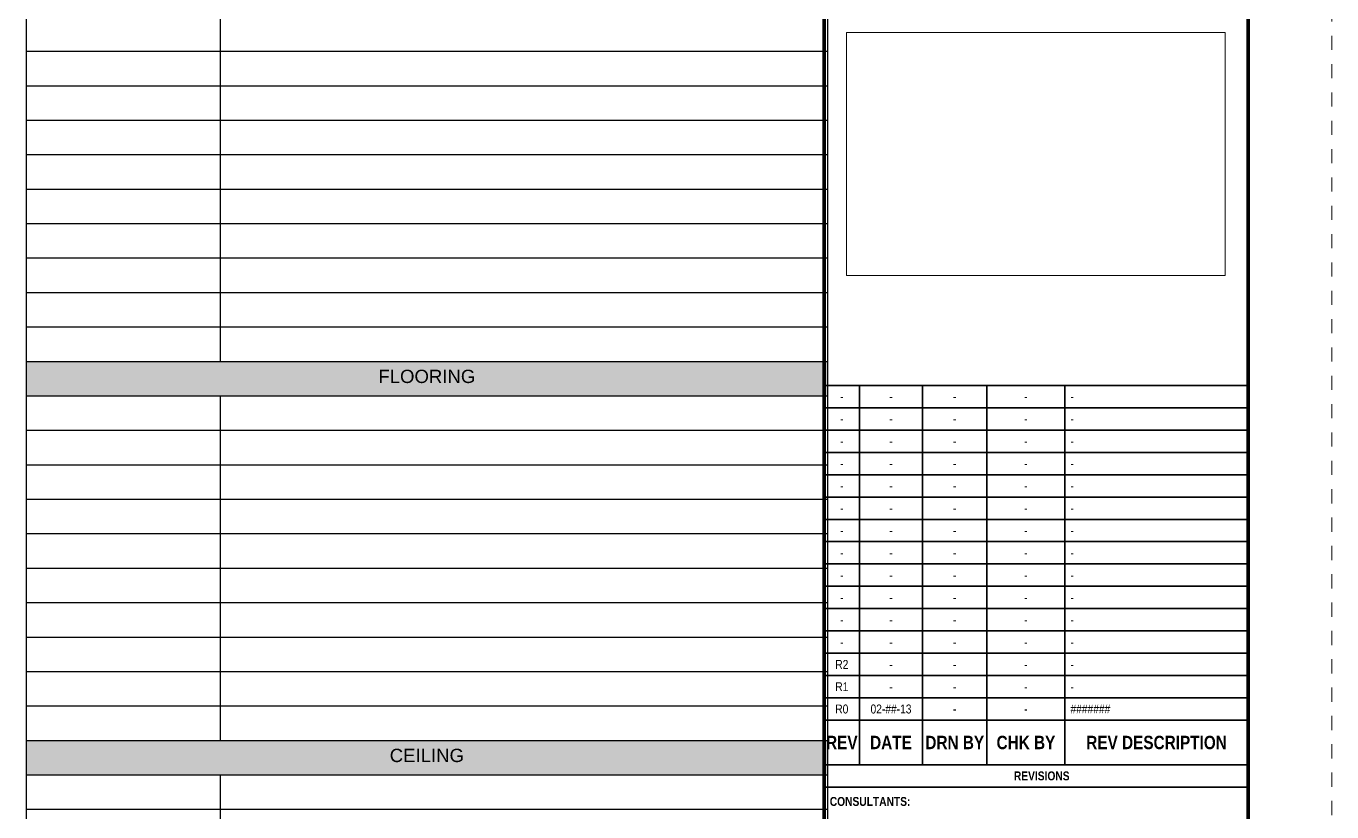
# Paper-space layout 'Symbols A1' of a CAD drawing. Header units: inches. Extents: x 0 to 35.1, y 0 to 23.5.
# Drawn here: x 25.9 to 35.12, y 7.02 to 12.57 of the extents above; entities that cross this region are included whole.
import ezdxf
from ezdxf.enums import TextEntityAlignment as Align

# ---------------------------------------------------------------- set-up
doc = ezdxf.new("R2010")
doc.units = ezdxf.units.IN
doc.linetypes.add('DASHDOT', pattern=[1, 0.5, -0.25, 0, -0.25])
doc.layers.add('G-ANNO-REFR', color=253, linetype='DASHDOT', lineweight=5, plot=False)
for name, color, linetype, lineweight in [('G-ANNO-TEXT', 3, 'Continuous', 15), ('G-ANNO-TTLB', 7, 'Continuous', 50), ('G-PAPR-MEDM', 6, 'Continuous', 30), ('G-PAPR-THCK', 4, 'Continuous', 100), ('G-PAPR-THIN', 20, 'Continuous', 5)]:
    doc.layers.add(name, color=color, linetype=linetype, lineweight=lineweight)
doc.styles.add('NOTES', font='arial.ttf', dxfattribs={"height": 2})
doc.styles.add('SMALL', font='arial.ttf', dxfattribs={"height": 0.09375})
doc.styles.get("Standard").update_dxf_attribs({"font": 'swissc.ttf'})
doc.styles.add('SUB-TITLE', font='swisscb.ttf')
doc.styles.add('SUB-TITLE-2', font='swissc.ttf')
doc.styles.add('TITLE', font='swisscb.ttf')

# ---------------------------------------------------------------- blocks, each defined once
blk = doc.blocks.new('KEY CONTAINER')
blk.add_lwpolyline([(0, 0), (67.86, 0), (67.86, 43.58), (0, 43.58)], close=True)
blk = doc.blocks.new('*U173')
at = {"layer": 'G-ANNO-REFR'}
blk.add_lwpolyline([(0, 0), (892, 0), (892, 597), (0, 597)], close=True, dxfattribs=at)
at = {"layer": 'G-PAPR-MEDM'}
blk.add_line((801, 182.81), (877, 182.81), dxfattribs=at)
for points in [[(807.32, 254.81), (801, 254.81), (801, 250.81), (807.32, 250.81)], [(818.63, 254.81), (807.32, 254.81), (807.32, 250.81), (818.63, 250.81)], [(830.17, 254.81), (818.63, 254.81), (818.63, 250.81), (830.17, 250.81)], [(844.14, 254.81), (830.17, 254.81), (830.17, 250.81), (844.14, 250.81)], [(877, 254.81), (844.14, 254.81), (844.14, 250.81), (877, 250.81)], [(807.32, 250.81), (801, 250.81), (801, 246.81), (807.32, 246.81)], [(818.63, 250.81), (807.32, 250.81), (807.32, 246.81), (818.63, 246.81)], [(830.17, 250.81), (818.63, 250.81), (818.63, 246.81), (830.17, 246.81)], [(844.14, 250.81), (830.17, 250.81), (830.17, 246.81), (844.14, 246.81)], [(877, 250.81), (844.14, 250.81), (844.14, 246.81), (877, 246.81)], [(807.32, 246.81), (801, 246.81), (801, 242.81), (807.32, 242.81)], [(818.63, 246.81), (807.32, 246.81), (807.32, 242.81), (818.63, 242.81)], [(830.17, 246.81), (818.63, 246.81), (818.63, 242.81), (830.17, 242.81)], [(844.14, 246.81), (830.17, 246.81), (830.17, 242.81), (844.14, 242.81)], [(877, 246.81), (844.14, 246.81), (844.14, 242.81), (877, 242.81)], [(807.32, 242.81), (801, 242.81), (801, 238.81), (807.32, 238.81)], [(818.63, 242.81), (807.32, 242.81), (807.32, 238.81), (818.63, 238.81)], [(830.17, 242.81), (818.63, 242.81), (818.63, 238.81), (830.17, 238.81)], [(844.14, 242.81), (830.17, 242.81), (830.17, 238.81), (844.14, 238.81)], [(877, 242.81), (844.14, 242.81), (844.14, 238.81), (877, 238.81)], [(807.32, 238.81), (801, 238.81), (801, 234.81), (807.32, 234.81)], [(818.63, 238.81), (807.32, 238.81), (807.32, 234.81), (818.63, 234.81)], [(830.17, 238.81), (818.63, 238.81), (818.63, 234.81), (830.17, 234.81)], [(844.14, 238.81), (830.17, 238.81), (830.17, 234.81), (844.14, 234.81)], [(877, 238.81), (844.14, 238.81), (844.14, 234.81), (877, 234.81)], [(807.32, 234.81), (801, 234.81), (801, 230.81), (807.32, 230.81)], [(818.63, 234.81), (807.32, 234.81), (807.32, 230.81), (818.63, 230.81)], [(830.17, 234.81), (818.63, 234.81), (818.63, 230.81), (830.17, 230.81)], [(844.14, 234.81), (830.17, 234.81), (830.17, 230.81), (844.14, 230.81)], [(877, 234.81), (844.14, 234.81), (844.14, 230.81), (877, 230.81)], [(807.32, 230.81), (801, 230.81), (801, 226.81), (807.32, 226.81)], [(818.63, 230.81), (807.32, 230.81), (807.32, 226.81), (818.63, 226.81)], [(830.17, 230.81), (818.63, 230.81), (818.63, 226.81), (830.17, 226.81)], [(844.14, 230.81), (830.17, 230.81), (830.17, 226.81), (844.14, 226.81)], [(877, 230.81), (844.14, 230.81), (844.14, 226.81), (877, 226.81)], [(807.32, 226.81), (801, 226.81), (801, 222.81), (807.32, 222.81)], [(818.63, 226.81), (807.32, 226.81), (807.32, 222.81), (818.63, 222.81)], [(830.17, 226.81), (818.63, 226.81), (818.63, 222.81), (830.17, 222.81)], [(844.14, 226.81), (830.17, 226.81), (830.17, 222.81), (844.14, 222.81)], [(877, 226.81), (844.14, 226.81), (844.14, 222.81), (877, 222.81)], [(807.32, 222.81), (801, 222.81), (801, 218.81), (807.32, 218.81)], [(801, 222.81), (877, 222.81), (877, 182.81), (801, 182.81)], [(818.63, 222.81), (807.32, 222.81), (807.32, 218.81), (818.63, 218.81)], [(830.17, 222.81), (818.63, 222.81), (818.63, 218.81), (830.17, 218.81)], [(844.14, 222.81), (830.17, 222.81), (830.17, 218.81), (844.14, 218.81)], [(877, 222.81), (844.14, 222.81), (844.14, 218.81), (877, 218.81)], [(807.32, 218.81), (801, 218.81), (801, 214.81), (807.32, 214.81)], [(818.63, 218.81), (807.32, 218.81), (807.32, 214.81), (818.63, 214.81)], [(830.17, 218.81), (818.63, 218.81), (818.63, 214.81), (830.17, 214.81)], [(844.14, 218.81), (830.17, 218.81), (830.17, 214.81), (844.14, 214.81)], [(877, 218.81), (844.14, 218.81), (844.14, 214.81), (877, 214.81)], [(807.32, 214.81), (801, 214.81), (801, 210.81), (807.32, 210.81)], [(818.63, 214.81), (807.32, 214.81), (807.32, 210.81), (818.63, 210.81)], [(830.17, 214.81), (818.63, 214.81), (818.63, 210.81), (830.17, 210.81)], [(844.14, 214.81), (830.17, 214.81), (830.17, 210.81), (844.14, 210.81)], [(877, 214.81), (844.14, 214.81), (844.14, 210.81), (877, 210.81)], [(807.32, 210.81), (801, 210.81), (801, 206.81), (807.32, 206.81)], [(818.63, 210.81), (807.32, 210.81), (807.32, 206.81), (818.63, 206.81)], [(830.17, 210.81), (818.63, 210.81), (818.63, 206.81), (830.17, 206.81)], [(844.14, 210.81), (830.17, 210.81), (830.17, 206.81), (844.14, 206.81)], [(877, 210.81), (844.14, 210.81), (844.14, 206.81), (877, 206.81)], [(807.32, 206.81), (801, 206.81), (801, 202.81), (807.32, 202.81)], [(818.63, 206.81), (807.32, 206.81), (807.32, 202.81), (818.63, 202.81)], [(830.17, 206.81), (818.63, 206.81), (818.63, 202.81), (830.17, 202.81)], [(844.14, 206.81), (830.17, 206.81), (830.17, 202.81), (844.14, 202.81)], [(877, 206.81), (844.14, 206.81), (844.14, 202.81), (877, 202.81)], [(807.32, 202.81), (801, 202.81), (801, 198.81), (807.32, 198.81)], [(818.63, 202.81), (807.32, 202.81), (807.32, 198.81), (818.63, 198.81)], [(830.17, 202.81), (818.63, 202.81), (818.63, 198.81), (830.17, 198.81)], [(844.14, 202.81), (830.17, 202.81), (830.17, 198.81), (844.14, 198.81)], [(877, 202.81), (844.14, 202.81), (844.14, 198.81), (877, 198.81)], [(807.32, 198.81), (801, 198.81), (801, 194.81), (807.32, 194.81)], [(818.63, 198.81), (807.32, 198.81), (807.32, 194.81), (818.63, 194.81)], [(830.17, 198.81), (818.63, 198.81), (818.63, 194.81), (830.17, 194.81)], [(844.14, 198.81), (830.17, 198.81), (830.17, 194.81), (844.14, 194.81)], [(877, 198.81), (844.14, 198.81), (844.14, 194.81), (877, 194.81)], [(807.32, 194.81), (801, 194.81), (801, 186.81), (807.32, 186.81)], [(818.63, 194.81), (807.32, 194.81), (807.32, 186.81), (818.63, 186.81)], [(830.17, 194.81), (818.63, 194.81), (818.63, 186.81), (830.17, 186.81)], [(844.14, 194.81), (830.17, 194.81), (830.17, 186.81), (844.14, 186.81)], [(877, 194.81), (844.14, 194.81), (844.14, 186.81), (877, 186.81)], [(801, 186.81), (877, 186.81), (877, 182.81), (801, 182.81)]]:
    blk.add_lwpolyline(points, close=True, dxfattribs=at)
for points in [[(801, 246.81), (877, 246.81)], [(801, 222.81), (877, 222.81)], [(801, 182.81), (877, 182.81)]]:
    blk.add_lwpolyline(points, dxfattribs=at)
at = {"layer": 'G-PAPR-THCK'}
blk.add_lwpolyline([(30, 582), (877, 582), (877, 15), (30, 15)], close=True, dxfattribs=at)
blk.add_lwpolyline([(801, 15), (801, 582)], dxfattribs=at)
at = {"layer": 'G-PAPR-THIN'}
blk.add_lwpolyline([(801, 582), (877, 582), (877, 15), (801, 15)], close=True, dxfattribs=at)
blk.add_blockref('KEY CONTAINER', (805, 274.51), dxfattribs=at)
at = {"layer": 'G-ANNO-TEXT'}
for tag, p, height, style in [('GENERAL_NOTES_001', (801.7, 574.93), 2, 'NOTES'), ('GENERAL_NOTES_002', (802, 571.56), 2, 'NOTES'), ('GENERAL_NOTES_003', (802, 568.19), 2, 'NOTES'), ('GENERAL_NOTES_004', (802, 564.82), 2, 'NOTES'), ('GENERAL_NOTES_005', (802, 561.46), 2, 'NOTES'), ('GENERAL_NOTES_006', (802, 558.09), 2, 'NOTES'), ('GENERAL_NOTES_007', (802, 554.75), 2, 'NOTES'), ('GENERAL_NOTES_008', (801.92, 551.38), 2, 'NOTES'), ('GENERAL_NOTES_009', (802, 548.02), 2, 'NOTES'), ('GENERAL_NOTES_010', (802, 544.65), 2, 'NOTES'), ('GENERAL_NOTES_011', (802, 541.28), 2, 'NOTES'), ('GENERAL_NOTES_012', (802, 537.91), 2, 'NOTES'), ('GENERAL_NOTES_013', (802, 534.54), 2, 'NOTES'), ('GENERAL_NOTES_014', (802, 531.17), 2, 'NOTES'), ('GENERAL_NOTES_015', (802, 527.8), 2, 'NOTES'), ('GENERAL_NOTES_016', (802, 524.43), 2, 'NOTES'), ('GENERAL_NOTES_017', (801.88, 521.07), 2, 'NOTES'), ('GENERAL_NOTES_018', (802, 517.7), 2, 'NOTES'), ('GENERAL_NOTES_019', (801.96, 514.33), 2, 'NOTES'), ('GENERAL_NOTES_020', (802, 510.96), 2, 'NOTES'), ('GENERAL_NOTES_021', (801.88, 507.59), 2, 'NOTES'), ('GENERAL_NOTES_022', (802, 504.22), 2, 'NOTES'), ('GENERAL_NOTES_023', (801.89, 500.85), 2, 'NOTES'), ('GENERAL_NOTES_024', (802, 497.49), 2, 'NOTES'), ('GENERAL_NOTES_025', (801.87, 494.12), 2, 'NOTES'), ('GENERAL_NOTES_026', (802, 490.75), 2, 'NOTES'), ('GENERAL_NOTES_027', (802, 487.38), 2, 'NOTES'), ('GENERAL_NOTES_028', (802, 484.01), 2, 'NOTES'), ('GENERAL_NOTES_029', (802, 480.64), 2, 'NOTES'), ('GENERAL_NOTES_030', (801.89, 477.27), 2, 'NOTES'), ('GENERAL_NOTES_031', (802, 473.9), 2, 'NOTES'), ('GENERAL_NOTES_032', (802, 470.53), 2, 'NOTES'), ('GENERAL_NOTES_033', (802, 467.17), 2, 'NOTES'), ('GENERAL_NOTES_034', (801.88, 463.8), 2, 'NOTES'), ('GENERAL_NOTES_035', (802, 460.43), 2, 'NOTES'), ('SHEET_NOTES_001', (801.7, 440.81), 2, 'NOTES'), ('SHEET_NOTES_002', (801.92, 437.44), 2, 'NOTES'), ('SHEET_NOTES_003', (801.88, 434.07), 2, 'NOTES'), ('SHEET_NOTES_004', (801.96, 430.71), 2, 'NOTES'), ('SHEET_NOTES_005', (801.88, 427.34), 2, 'NOTES'), ('SHEET_NOTES_006', (801.89, 423.97), 2, 'NOTES'), ('SHEET_NOTES_007', (801.87, 420.6), 2, 'NOTES'), ('KEY_NOTES_001', (801.7, 324.29), 2, 'NOTES'), ('KEY_NOTES_002', (801.92, 320.92), 2, 'NOTES'), ('STRUCTURAL_CONSULTANT_NAME', (801.89, 168.81), 3, 'SUB-TITLE-2'), ('STRUCTURAL_CONSULTANT_ADDRESS1', (801.89, 164.81), 2, 'SUB-TITLE-2'), ('STRUCTURAL_CONSULTANT_ADDRESS2', (801.89, 161.43), 2, 'SUB-TITLE-2'), ('STRUCTURAL_CONSULTANT_PHONE', (801.89, 158.09), 2, 'SUB-TITLE-2'), ('MEP_CONSULTANT_NAME', (801.89, 147.61), 3, 'SUB-TITLE-2'), ('MEP_CONSULTANT_ADDRESS1', (801.89, 143.59), 2, 'SUB-TITLE-2'), ('MEP_CONSULTANT_ADDRESS2', (801.89, 140.21), 2, 'SUB-TITLE-2'), ('MEP_CONSULTANT_PHONE', (801.89, 136.88), 2, 'SUB-TITLE-2'), ('CLIENTNAME', (801.89, 124.46), 3, 'SUB-TITLE-2'), ('CLIENTADDRESS1', (801.89, 120.39), 2, 'SUB-TITLE-2'), ('CLIENTADDRESS2', (801.89, 117.01), 2, 'SUB-TITLE-2'), ('CLIENTPHONE', (801.89, 113.68), 2, 'SUB-TITLE-2'), ('DRAWING_NO', (820, 71.42), 4, 'SUB-TITLE-2')]:
    blk.add_attdef(tag, p, '', height=height, dxfattribs=dict(at, style=style))
at = {"layer": 'G-ANNO-TEXT', "style": 'SUB-TITLE-2'}
for tag, p in [('REV_NO14', (804.16, 252.81)), ('REV_DATE14', (812.97, 252.81)), ('DRAWN_BY14', (824.4, 252.81)), ('CHECKED_BY14', (837.16, 252.81)), ('REV_NO13', (804.16, 248.81)), ('REV_DATE13', (812.97, 248.81)), ('DRAWN_BY13', (824.4, 248.81)), ('CHECKED_BY13', (837.16, 248.81)), ('REV_NO12', (804.16, 244.81)), ('REV_DATE12', (812.97, 244.81)), ('DRAWN_BY12', (824.4, 244.81)), ('CHECKED_BY12', (837.16, 244.81)), ('REV_NO11', (804.16, 240.81)), ('REV_DATE11', (812.97, 240.81)), ('DRAWN_BY11', (824.4, 240.81)), ('CHECKED_BY11', (837.16, 240.81)), ('REV_NO10', (804.16, 236.81)), ('REV_DATE10', (812.97, 236.81)), ('DRAWN_BY10', (824.4, 236.81)), ('CHECKED_BY10', (837.16, 236.81)), ('REV_NO9', (804.16, 232.81)), ('REV_DATE9', (812.97, 232.81)), ('DRAWN_BY9', (824.4, 232.81)), ('CHECKED_BY9', (837.16, 232.81)), ('REV_NO8', (804.16, 228.81)), ('REV_DATE8', (812.97, 228.81)), ('DRAWN_BY8', (824.4, 228.81)), ('CHECKED_BY8', (837.16, 228.81)), ('REV_NO7', (804.16, 224.81)), ('REV_DATE7', (812.97, 224.81)), ('DRAWN_BY7', (824.4, 224.81)), ('CHECKED_BY7', (837.16, 224.81)), ('REV_NO6', (804.16, 220.81)), ('REV_DATE6', (812.97, 220.81)), ('DRAWN_BY6', (824.4, 220.81)), ('CHECKED_BY6', (837.16, 220.81)), ('REV_NO5', (804.16, 216.81)), ('REV_DATE5', (812.97, 216.81)), ('DRAWN_BY5', (824.4, 216.81)), ('CHECKED_BY5', (837.16, 216.81)), ('REV_NO4', (804.16, 212.81)), ('REV_DATE4', (812.97, 212.81)), ('DRAWN_BY4', (824.4, 212.81)), ('CHECKED_BY4', (837.16, 212.81)), ('REV_NO3', (804.16, 208.81)), ('REV_DATE3', (812.97, 208.81)), ('DRAWN_BY3', (824.4, 208.81)), ('CHECKED_BY3', (837.16, 208.81)), ('REV_NO2', (804.16, 204.81)), ('REV_DATE2', (812.97, 204.81)), ('DRAWN_BY2', (824.4, 204.81)), ('CHECKED_BY2', (837.16, 204.81)), ('REV_NO1', (804.16, 200.81)), ('REV_DATE1', (812.97, 200.81)), ('DRAWN_BY1', (824.4, 200.81)), ('CHECKED_BY1', (837.16, 200.81)), ('REV_NO0', (804.16, 196.81)), ('REV_DATE0', (812.97, 196.81)), ('DRAWN_BY0', (824.4, 196.81)), ('CHECKED_BY0', (837.16, 196.81))]:
    blk.add_attdef(tag, text='', height=1.6, dxfattribs=at).set_placement(p, align=Align.MIDDLE)
for tag, p in [('REV_DESCRIPTION14', (845.14, 252.81)), ('REV_DESCRIPTION13', (845.14, 248.81)), ('REV_DESCRIPTION12', (845.14, 244.81)), ('REV_DESCRIPTION11', (845.14, 240.81)), ('REV_DESCRIPTION10', (845.14, 236.81)), ('REV_DESCRIPTION9', (845.14, 232.81)), ('REV_DESCRIPTION8', (845.14, 228.81)), ('REV_DESCRIPTION7', (845.14, 224.81)), ('REV_DESCRIPTION6', (845.14, 220.81)), ('REV_DESCRIPTION5', (845.14, 216.81)), ('REV_DESCRIPTION4', (845.14, 212.81)), ('REV_DESCRIPTION3', (845.14, 208.81)), ('REV_DESCRIPTION2', (845.14, 204.81)), ('REV_DESCRIPTION1', (845.14, 200.81)), ('REV_DESCRIPTION0', (845.14, 196.81))]:
    blk.add_attdef(tag, text='', height=1.6, dxfattribs=at).set_placement(p, align=Align.MIDDLE_LEFT)
for tag, p in [('PROJECT_NAME1', (820, 110.73)), ('PROJECT_NAME2', (820, 106.73)), ('PROJECT_CODE', (820, 102)), ('RELEASE', (820, 97.57)), ('STAGE', (820, 93.06)), ('DRAWING_TITLE', (820, 88.56))]:
    blk.add_attdef(tag, text='', height=2.4, dxfattribs=at).set_placement(p, align=Align.TOP_LEFT)
at = {"layer": 'G-ANNO-TEXT'}
for tag, height, style, p in [('CURRENT_REV', 4, 'TITLE', (868, 71.42)), ('DRAWN_BY', 2.4, 'SUB-TITLE-2', (810, 62.5)), ('CHECKED_BY', 2.4, 'SUB-TITLE-2', (829, 62.5)), ('SCALE', 2.4, 'SUB-TITLE-2', (849, 62.5)), ('ISSUE_DATE', 2.4, 'SUB-TITLE-2', (868, 62.5))]:
    blk.add_attdef(tag, text='', height=height, dxfattribs=dict(at, style=style)).set_placement(p, align=Align.CENTER)
at = {"layer": 'G-ANNO-TEXT', "style": 'SUB-TITLE'}
blk.add_attdef('FILE_NAME', text='', height=1.6, rotation=90, dxfattribs=at).set_placement((878, 25.93), align=Align.TOP_LEFT)
at = {"layer": 'G-PAPR-MEDM', "lineweight": 50, "style": 'SUB-TITLE'}
for s, p in [('REV', (804.16, 190.81)), ('DATE', (812.97, 190.81)), ('DRN BY', (824.4, 190.81)), ('CHK BY', (837.16, 190.81)), ('REV DESCRIPTION', (860.57, 190.81))]:
    blk.add_text(s, height=2.4, dxfattribs=at).set_placement(p, align=Align.MIDDLE)
at = {"layer": 'G-PAPR-MEDM', "insert": (839.99, 184.81), "char_height": 1.6, "attachment_point": 5, "style": 'TITLE'}
blk.add_mtext_dynamic_manual_height_columns('REVISIONS', width=44.4913, gutter_width=8, heights=[3.04], dxfattribs=at)
at = {"layer": 'G-PAPR-MEDM', "lineweight": 50, "insert": (802, 181.04), "char_height": 1.6, "attachment_point": 1, "style": 'TITLE'}
blk.add_mtext_dynamic_manual_height_columns('CONSULTANTS:', width=14.9534, gutter_width=8, heights=[0], dxfattribs=at)
blk = doc.blocks.new('*T155')
at = {"layer": 'G-PAPR-MEDM', "color": 7, "linetype": 'ByBlock', "lineweight": -2, "transparency": 16777216}
for p, q in [((0, 0), (5.6559, 0)), ((0, 0), (0, -0.2432)), ((0, -2.6752), (5.6559, -2.6752)), ((0, -2.6752), (0, -2.9184)), ((0, -5.3504), (5.6559, -5.3504)), ((0, -5.3504), (0, -5.5936)), ((0, -8.0256), (5.6559, -8.0256)), ((0, -8.0256), (0, -8.2688))]:
    blk.add_line(p, q, dxfattribs=at)
at = {"layer": 'G-PAPR-MEDM', "linetype": 'ByBlock', "lineweight": -2, "transparency": 16777216}
for p, q in [((5.6559, 0), (5.6559, -0.2432)), ((5.6559, -3.1616), (5.6559, -3.4048)), ((5.6559, -6.3232), (5.6559, -6.5664)), ((5.6559, -9.4848), (5.6559, -9.728))]:
    blk.add_line(p, q, dxfattribs=at)
at = {"layer": 'G-PAPR-MEDM', "color": 0, "linetype": 'ByBlock', "lineweight": -2, "transparency": 16777216}
for p, q in [((0, -0.2432), (5.6559, -0.2432)), ((0, -0.2432), (0, -2.6752)), ((1.3685, -0.2432), (1.3685, -2.6752)), ((5.6559, -0.2432), (5.6559, -3.1616)), ((0, -0.4864), (5.6559, -0.4864)), ((0, -0.7296), (5.6559, -0.7296)), ((0, -0.9728), (5.6559, -0.9728)), ((0, -1.216), (5.6559, -1.216)), ((0, -1.4592), (5.6559, -1.4592)), ((0, -1.7024), (5.6559, -1.7024)), ((0, -1.9456), (5.6559, -1.9456)), ((0, -2.1888), (5.6559, -2.1888)), ((0, -2.432), (5.6559, -2.432)), ((0, -2.9184), (5.6559, -2.9184)), ((0, -2.9184), (0, -5.3504)), ((1.3685, -2.9184), (1.3685, -5.3504)), ((0, -3.1616), (5.6559, -3.1616)), ((0, -3.4048), (5.6559, -3.4048)), ((5.6559, -3.4048), (5.6559, -6.3232)), ((0, -3.648), (5.6559, -3.648)), ((0, -3.8912), (5.6559, -3.8912)), ((0, -4.1344), (5.6559, -4.1344)), ((0, -4.3776), (5.6559, -4.3776)), ((0, -4.6208), (5.6559, -4.6208)), ((0, -4.864), (5.6559, -4.864)), ((0, -5.1072), (5.6559, -5.1072)), ((0, -5.5936), (5.6559, -5.5936)), ((0, -5.5936), (0, -8.0256)), ((1.3685, -5.5936), (1.3685, -8.0256)), ((0, -5.8368), (5.6559, -5.8368)), ((0, -6.08), (5.6559, -6.08)), ((0, -6.3232), (5.6559, -6.3232)), ((0, -6.5664), (5.6559, -6.5664)), ((5.6559, -6.5664), (5.6559, -9.4848)), ((0, -6.8096), (5.6559, -6.8096)), ((0, -7.0528), (5.6559, -7.0528)), ((0, -7.296), (5.6559, -7.296)), ((0, -7.5392), (5.6559, -7.5392)), ((0, -7.7824), (5.6559, -7.7824)), ((0, -8.2688), (5.6559, -8.2688)), ((0, -8.2688), (0, -10.7008)), ((1.3685, -8.2688), (1.3685, -10.7008)), ((0, -8.512), (5.6559, -8.512)), ((0, -8.7552), (5.6559, -8.7552)), ((0, -8.9984), (5.6559, -8.9984)), ((0, -9.2416), (5.6559, -9.2416)), ((0, -9.4848), (5.6559, -9.4848)), ((0, -9.728), (5.6559, -9.728)), ((5.6559, -9.728), (5.6559, -10.7008)), ((0, -9.9712), (5.6559, -9.9712)), ((0, -10.2144), (5.6559, -10.2144)), ((0, -10.4576), (5.6559, -10.4576)), ((0, -10.7008), (5.6559, -10.7008))]:
    blk.add_line(p, q, dxfattribs=at)
at = {"layer": 'G-PAPR-MEDM', "color": 9, "transparency": 16777216}
for points in [[(0, 0), (0, -0.2432), (5.6559, 0), (5.6559, -0.2432)], [(0, -2.6752), (0, -2.9184), (5.6559, -2.6752), (5.6559, -2.9184)], [(0, -5.3504), (0, -5.5936), (5.6559, -5.3504), (5.6559, -5.5936)], [(0, -8.0256), (0, -8.2688), (5.6559, -8.0256), (5.6559, -8.2688)]]:
    blk.add_solid(points, dxfattribs=at)
at = {"layer": 'G-PAPR-MEDM', "color": 7, "transparency": 16777216, "attachment_point": 2, "style": 'SMALL'}
for s, insert, char_height, width in [('{\\fArial|b0|i0|c0;WALLS', (2.8279, -0.0591), 0.09375, 5.537674), ('{\\fArial|b0|i0|c0;', (0.6842, -0.3023), 0.09375, 1.250295), ('{\\fArial|b0|i0|c0;', (3.5122, -0.3023), 0.09456, 4.169178), ('{\\fArial|b0|i0|c0;', (0.6842, -0.5455), 0.09375, 1.250295), ('{\\fArial|b0|i0|c0;', (3.5122, -0.5455), 0.09456, 4.169178), ('{\\fArial|b0|i0|c0;', (0.6842, -0.7887), 0.09375, 1.250295), ('{\\fArial|b0|i0|c0;', (3.5122, -0.7887), 0.09456, 4.169178), ('{\\fArial|b0|i0|c0;', (0.6842, -1.0319), 0.09375, 1.250295), ('{\\fArial|b0|i0|c0;', (3.5122, -1.0319), 0.09456, 4.169178), ('{\\fArial|b0|i0|c0;', (0.6842, -1.2751), 0.09375, 1.250295), ('{\\fArial|b0|i0|c0;', (3.5122, -1.2751), 0.09456, 4.169178), ('{\\fArial|b0|i0|c0;', (0.6842, -1.5183), 0.09375, 1.250295), ('{\\fArial|b0|i0|c0;', (3.5122, -1.5183), 0.09456, 4.169178), ('{\\fArial|b0|i0|c0;', (0.6842, -1.7615), 0.09375, 1.250295), ('{\\fArial|b0|i0|c0;', (3.5122, -1.7615), 0.09456, 4.169178), ('{\\fArial|b0|i0|c0;', (0.6842, -2.0047), 0.09375, 1.250295), ('{\\fArial|b0|i0|c0;', (3.5122, -2.0047), 0.09456, 4.169178), ('{\\fArial|b0|i0|c0;', (0.6842, -2.2479), 0.09375, 1.250295), ('{\\fArial|b0|i0|c0;', (3.5122, -2.2479), 0.09456, 4.169178), ('{\\fArial|b0|i0|c0;', (0.6842, -2.4911), 0.09375, 1.250295), ('{\\fArial|b0|i0|c0;', (3.5122, -2.4911), 0.09456, 4.169178), ('{\\fArial|b0|i0|c0;SKIRTING', (2.8279, -2.7343), 0.09375, 5.537674), ('{\\fArial|b0|i0|c0;', (0.6842, -2.9775), 0.09375, 1.250295), ('{\\fArial|b0|i0|c0;', (3.5122, -2.9775), 0.09456, 4.169178), ('{\\fArial|b0|i0|c0;', (0.6842, -3.2207), 0.09375, 1.250295), ('{\\fArial|b0|i0|c0;', (0.6842, -3.4639), 0.09375, 1.250295), ('{\\fArial|b0|i0|c0;', (3.5122, -3.4639), 0.09456, 4.169178), ('{\\fArial|b0|i0|c0;', (0.6842, -3.7071), 0.09375, 1.250295), ('{\\fArial|b0|i0|c0;', (3.5122, -3.7071), 0.09456, 4.169178), ('{\\fArial|b0|i0|c0;', (0.6842, -3.9503), 0.09375, 1.250295), ('{\\fArial|b0|i0|c0;', (3.5122, -3.9503), 0.09456, 4.169178), ('{\\fArial|b0|i0|c0;', (0.6842, -4.1935), 0.09375, 1.250295), ('{\\fArial|b0|i0|c0;', (3.5122, -4.1935), 0.09456, 4.169178), ('{\\fArial|b0|i0|c0;', (0.6842, -4.4367), 0.09375, 1.250295), ('{\\fArial|b0|i0|c0;', (3.5122, -4.4367), 0.09456, 4.169178), ('{\\fArial|b0|i0|c0;', (0.6842, -4.6799), 0.09375, 1.250295), ('{\\fArial|b0|i0|c0;', (3.5122, -4.6799), 0.09456, 4.169178), ('{\\fArial|b0|i0|c0;', (0.6842, -4.9231), 0.09375, 1.250295), ('{\\fArial|b0|i0|c0;', (3.5122, -4.9231), 0.09456, 4.169178), ('{\\fArial|b0|i0|c0;', (0.6842, -5.1663), 0.09375, 1.250295), ('{\\fArial|b0|i0|c0;', (3.5122, -5.1663), 0.09456, 4.169178), ('{\\fArial|b0|i0|c0;FLOORING', (2.8279, -5.4095), 0.09375, 5.537674), ('{\\fArial|b0|i0|c0;', (0.6842, -5.6527), 0.09375, 1.250295), ('{\\fArial|b0|i0|c0;', (3.5122, -5.6527), 0.09456, 4.169178), ('{\\fArial|b0|i0|c0;', (0.6842, -5.8959), 0.09375, 1.250295), ('{\\fArial|b0|i0|c0;', (3.5122, -5.8959), 0.09456, 4.169178), ('{\\fArial|b0|i0|c0;', (0.6842, -6.1391), 0.09375, 1.250295), ('{\\fArial|b0|i0|c0;', (3.5122, -6.1391), 0.09456, 4.169178), ('{\\fArial|b0|i0|c0;', (0.6842, -6.3823), 0.09375, 1.250295), ('{\\fArial|b0|i0|c0;', (0.6842, -6.6255), 0.09375, 1.250295), ('{\\fArial|b0|i0|c0;', (3.5122, -6.6255), 0.09456, 4.169178), ('{\\fArial|b0|i0|c0;', (0.6842, -6.8687), 0.09375, 1.250295), ('{\\fArial|b0|i0|c0;', (3.5122, -6.8687), 0.09456, 4.169178), ('{\\fArial|b0|i0|c0;', (0.6842, -7.1119), 0.09375, 1.250295), ('{\\fArial|b0|i0|c0;', (3.5122, -7.1119), 0.09456, 4.169178), ('{\\fArial|b0|i0|c0;', (0.6842, -7.3551), 0.09375, 1.250295), ('{\\fArial|b0|i0|c0;', (3.5122, -7.3551), 0.09456, 4.169178), ('{\\fArial|b0|i0|c0;', (0.6842, -7.5983), 0.09375, 1.250295), ('{\\fArial|b0|i0|c0;', (3.5122, -7.5983), 0.09456, 4.169178), ('{\\fArial|b0|i0|c0;', (0.6842, -7.8415), 0.09375, 1.250295), ('{\\fArial|b0|i0|c0;', (3.5122, -7.8415), 0.09456, 4.169178), ('{\\fArial|b0|i0|c0;CEILING', (2.8279, -8.0847), 0.09375, 5.537674), ('{\\fArial|b0|i0|c0;', (0.6842, -8.3279), 0.09375, 1.250295), ('{\\fArial|b0|i0|c0;', (3.5122, -8.3279), 0.09456, 4.169178), ('{\\fArial|b0|i0|c0;', (0.6842, -8.5711), 0.09375, 1.250295), ('{\\fArial|b0|i0|c0;', (3.5122, -8.5711), 0.09456, 4.169178), ('{\\fArial|b0|i0|c0;', (0.6842, -8.8143), 0.09375, 1.250295), ('{\\fArial|b0|i0|c0;', (3.5122, -8.8143), 0.09456, 4.169178), ('{\\fArial|b0|i0|c0;', (0.6842, -9.0575), 0.09375, 1.250295), ('{\\fArial|b0|i0|c0;', (3.5122, -9.0575), 0.09456, 4.169178), ('{\\fArial|b0|i0|c0;', (0.6842, -9.3007), 0.09375, 1.250295), ('{\\fArial|b0|i0|c0;', (3.5122, -9.3007), 0.09456, 4.169178), ('{\\fArial|b0|i0|c0;', (0.6842, -9.5439), 0.09375, 1.250295), ('{\\fArial|b0|i0|c0;', (0.6842, -9.7871), 0.09375, 1.250295), ('{\\fArial|b0|i0|c0;', (3.5122, -9.7871), 0.09456, 4.169178), ('{\\fArial|b0|i0|c0;', (0.6842, -10.0303), 0.09375, 1.250295), ('{\\fArial|b0|i0|c0;', (3.5122, -10.0303), 0.09456, 4.169178), ('{\\fArial|b0|i0|c0;', (0.6842, -10.2735), 0.09375, 1.250295), ('{\\fArial|b0|i0|c0;', (3.5122, -10.2735), 0.09456, 4.169178), ('{\\fArial|b0|i0|c0;', (0.6842, -10.5167), 0.09375, 1.250295), ('{\\fArial|b0|i0|c0;', (3.5122, -10.5167), 0.09456, 4.169178)]:
    blk.add_mtext(s, dxfattribs=dict(at, insert=insert, char_height=char_height, width=width))
at = {"layer": 'G-PAPR-MEDM', "color": 0, "transparency": 16777216, "char_height": 0.111196, "width": 4.169178, "attachment_point": 7}
for insert in [(1.4276, -3.3457), (1.4276, -6.5073), (1.4276, -9.6689)]:
    blk.add_mtext('{\\fArial|b0|i0|c0;', dxfattribs=dict(at, insert=insert))

psp = doc.layouts.new('Symbols A1')

# ---------------------------------------------------------------- block references
psp.add_blockref('*T155', (25.9035, 15.5524))
at = {"layer": 'G-ANNO-TTLB'}
ref = psp.add_blockref('*U173', (0, 0), dxfattribs=dict(at, xscale=0.03937007874015748, yscale=0.03937007874015748, zscale=0.03937007874015748))
ref.add_attrib('REV_DESCRIPTION0', '#######', dxfattribs={"layer": 'G-ANNO-TEXT', "height": 0.06299, "style": 'SUB-TITLE-2'}).set_placement((33.2733, 7.7486), align=Align.MIDDLE_LEFT)
ref.add_attrib('CHECKED_BY0', '-', dxfattribs={"layer": 'G-ANNO-TEXT', "height": 0.063, "style": 'SUB-TITLE-2'}).set_placement((32.9589, 7.7486), align=Align.MIDDLE)
ref.add_attrib('DRAWN_BY0', '-', dxfattribs={"layer": 'G-ANNO-TEXT', "height": 0.063, "style": 'SUB-TITLE-2'}).set_placement((32.4566, 7.7486), align=Align.MIDDLE)
ref.add_attrib('REV_DATE0', '02-##-13', dxfattribs={"layer": 'G-ANNO-TEXT', "height": 0.06299, "style": 'SUB-TITLE-2'}).set_placement((32.0068, 7.7486), align=Align.MIDDLE)
ref.add_attrib('REV_NO0', 'R0', dxfattribs={"layer": 'G-ANNO-TEXT', "height": 0.06299, "style": 'SUB-TITLE-2'}).set_placement((31.6598, 7.7486), align=Align.MIDDLE)
ref.add_attrib('REV_DESCRIPTION1', '-', dxfattribs={"layer": 'G-ANNO-TEXT', "height": 0.063, "style": 'SUB-TITLE-2'}).set_placement((33.2733, 7.906), align=Align.MIDDLE_LEFT)
ref.add_attrib('CHECKED_BY1', '-', dxfattribs={"layer": 'G-ANNO-TEXT', "height": 0.063, "style": 'SUB-TITLE-2'}).set_placement((32.9589, 7.906), align=Align.MIDDLE)
ref.add_attrib('DRAWN_BY1', '-', dxfattribs={"layer": 'G-ANNO-TEXT', "height": 0.063, "style": 'SUB-TITLE-2'}).set_placement((32.4566, 7.906), align=Align.MIDDLE)
ref.add_attrib('REV_DATE1', '-', dxfattribs={"layer": 'G-ANNO-TEXT', "height": 0.063, "style": 'SUB-TITLE-2'}).set_placement((32.0068, 7.906), align=Align.MIDDLE)
ref.add_attrib('REV_NO1', 'R1', dxfattribs={"layer": 'G-ANNO-TEXT', "height": 0.06299, "style": 'SUB-TITLE-2'}).set_placement((31.6598, 7.906), align=Align.MIDDLE)
ref.add_attrib('REV_DESCRIPTION2', '-', dxfattribs={"layer": 'G-ANNO-TEXT', "height": 0.063, "style": 'SUB-TITLE-2'}).set_placement((33.2733, 8.0635), align=Align.MIDDLE_LEFT)
ref.add_attrib('CHECKED_BY2', '-', dxfattribs={"layer": 'G-ANNO-TEXT', "height": 0.063, "style": 'SUB-TITLE-2'}).set_placement((32.9589, 8.0635), align=Align.MIDDLE)
ref.add_attrib('DRAWN_BY2', '-', dxfattribs={"layer": 'G-ANNO-TEXT', "height": 0.063, "style": 'SUB-TITLE-2'}).set_placement((32.4566, 8.0635), align=Align.MIDDLE)
ref.add_attrib('REV_DATE2', '-', dxfattribs={"layer": 'G-ANNO-TEXT', "height": 0.063, "style": 'SUB-TITLE-2'}).set_placement((32.0068, 8.0635), align=Align.MIDDLE)
ref.add_attrib('REV_NO2', 'R2', dxfattribs={"layer": 'G-ANNO-TEXT', "height": 0.06299, "style": 'SUB-TITLE-2'}).set_placement((31.6598, 8.0635), align=Align.MIDDLE)
ref.add_attrib('REV_DESCRIPTION3', '-', dxfattribs={"layer": 'G-ANNO-TEXT', "height": 0.063, "style": 'SUB-TITLE-2'}).set_placement((33.2733, 8.221), align=Align.MIDDLE_LEFT)
ref.add_attrib('CHECKED_BY3', '-', dxfattribs={"layer": 'G-ANNO-TEXT', "height": 0.063, "style": 'SUB-TITLE-2'}).set_placement((32.9589, 8.221), align=Align.MIDDLE)
ref.add_attrib('DRAWN_BY3', '-', dxfattribs={"layer": 'G-ANNO-TEXT', "height": 0.063, "style": 'SUB-TITLE-2'}).set_placement((32.4566, 8.221), align=Align.MIDDLE)
ref.add_attrib('REV_DATE3', '-', dxfattribs={"layer": 'G-ANNO-TEXT', "height": 0.063, "style": 'SUB-TITLE-2'}).set_placement((32.0068, 8.221), align=Align.MIDDLE)
ref.add_attrib('REV_NO3', '-', dxfattribs={"layer": 'G-ANNO-TEXT', "height": 0.063, "style": 'SUB-TITLE-2'}).set_placement((31.6598, 8.221), align=Align.MIDDLE)
ref.add_attrib('REV_DESCRIPTION4', '-', dxfattribs={"layer": 'G-ANNO-TEXT', "height": 0.063, "style": 'SUB-TITLE-2'}).set_placement((33.2733, 8.3785), align=Align.MIDDLE_LEFT)
ref.add_attrib('CHECKED_BY4', '-', dxfattribs={"layer": 'G-ANNO-TEXT', "height": 0.063, "style": 'SUB-TITLE-2'}).set_placement((32.9589, 8.3785), align=Align.MIDDLE)
ref.add_attrib('DRAWN_BY4', '-', dxfattribs={"layer": 'G-ANNO-TEXT', "height": 0.063, "style": 'SUB-TITLE-2'}).set_placement((32.4566, 8.3785), align=Align.MIDDLE)
ref.add_attrib('REV_DATE4', '-', dxfattribs={"layer": 'G-ANNO-TEXT', "height": 0.063, "style": 'SUB-TITLE-2'}).set_placement((32.0068, 8.3785), align=Align.MIDDLE)
ref.add_attrib('REV_NO4', '-', dxfattribs={"layer": 'G-ANNO-TEXT', "height": 0.063, "style": 'SUB-TITLE-2'}).set_placement((31.6598, 8.3785), align=Align.MIDDLE)
ref.add_attrib('REV_DESCRIPTION5', '-', dxfattribs={"layer": 'G-ANNO-TEXT', "height": 0.063, "style": 'SUB-TITLE-2'}).set_placement((33.2733, 8.536), align=Align.MIDDLE_LEFT)
ref.add_attrib('CHECKED_BY5', '-', dxfattribs={"layer": 'G-ANNO-TEXT', "height": 0.063, "style": 'SUB-TITLE-2'}).set_placement((32.9589, 8.536), align=Align.MIDDLE)
ref.add_attrib('DRAWN_BY5', '-', dxfattribs={"layer": 'G-ANNO-TEXT', "height": 0.063, "style": 'SUB-TITLE-2'}).set_placement((32.4566, 8.536), align=Align.MIDDLE)
ref.add_attrib('REV_DATE5', '-', dxfattribs={"layer": 'G-ANNO-TEXT', "height": 0.063, "style": 'SUB-TITLE-2'}).set_placement((32.0068, 8.536), align=Align.MIDDLE)
ref.add_attrib('REV_NO5', '-', dxfattribs={"layer": 'G-ANNO-TEXT', "height": 0.063, "style": 'SUB-TITLE-2'}).set_placement((31.6598, 8.536), align=Align.MIDDLE)
ref.add_attrib('REV_DESCRIPTION6', '-', dxfattribs={"layer": 'G-ANNO-TEXT', "height": 0.063, "style": 'SUB-TITLE-2'}).set_placement((33.2733, 8.6934), align=Align.MIDDLE_LEFT)
ref.add_attrib('CHECKED_BY6', '-', dxfattribs={"layer": 'G-ANNO-TEXT', "height": 0.063, "style": 'SUB-TITLE-2'}).set_placement((32.9589, 8.6934), align=Align.MIDDLE)
ref.add_attrib('DRAWN_BY6', '-', dxfattribs={"layer": 'G-ANNO-TEXT', "height": 0.063, "style": 'SUB-TITLE-2'}).set_placement((32.4566, 8.6934), align=Align.MIDDLE)
ref.add_attrib('REV_DATE6', '-', dxfattribs={"layer": 'G-ANNO-TEXT', "height": 0.063, "style": 'SUB-TITLE-2'}).set_placement((32.0068, 8.6934), align=Align.MIDDLE)
ref.add_attrib('REV_NO6', '-', dxfattribs={"layer": 'G-ANNO-TEXT', "height": 0.063, "style": 'SUB-TITLE-2'}).set_placement((31.6598, 8.6934), align=Align.MIDDLE)
ref.add_attrib('REV_DESCRIPTION7', '-', dxfattribs={"layer": 'G-ANNO-TEXT', "height": 0.063, "style": 'SUB-TITLE-2'}).set_placement((33.2733, 8.8509), align=Align.MIDDLE_LEFT)
ref.add_attrib('CHECKED_BY7', '-', dxfattribs={"layer": 'G-ANNO-TEXT', "height": 0.063, "style": 'SUB-TITLE-2'}).set_placement((32.9589, 8.8509), align=Align.MIDDLE)
ref.add_attrib('DRAWN_BY7', '-', dxfattribs={"layer": 'G-ANNO-TEXT', "height": 0.063, "style": 'SUB-TITLE-2'}).set_placement((32.4566, 8.8509), align=Align.MIDDLE)
ref.add_attrib('REV_DATE7', '-', dxfattribs={"layer": 'G-ANNO-TEXT', "height": 0.063, "style": 'SUB-TITLE-2'}).set_placement((32.0068, 8.8509), align=Align.MIDDLE)
ref.add_attrib('REV_NO7', '-', dxfattribs={"layer": 'G-ANNO-TEXT', "height": 0.063, "style": 'SUB-TITLE-2'}).set_placement((31.6598, 8.8509), align=Align.MIDDLE)
ref.add_attrib('REV_DESCRIPTION8', '-', dxfattribs={"layer": 'G-ANNO-TEXT', "height": 0.063, "style": 'SUB-TITLE-2'}).set_placement((33.2733, 9.0084), align=Align.MIDDLE_LEFT)
ref.add_attrib('CHECKED_BY8', '-', dxfattribs={"layer": 'G-ANNO-TEXT', "height": 0.063, "style": 'SUB-TITLE-2'}).set_placement((32.9589, 9.0084), align=Align.MIDDLE)
ref.add_attrib('DRAWN_BY8', '-', dxfattribs={"layer": 'G-ANNO-TEXT', "height": 0.063, "style": 'SUB-TITLE-2'}).set_placement((32.4566, 9.0084), align=Align.MIDDLE)
ref.add_attrib('REV_DATE8', '-', dxfattribs={"layer": 'G-ANNO-TEXT', "height": 0.063, "style": 'SUB-TITLE-2'}).set_placement((32.0068, 9.0084), align=Align.MIDDLE)
ref.add_attrib('REV_NO8', '-', dxfattribs={"layer": 'G-ANNO-TEXT', "height": 0.063, "style": 'SUB-TITLE-2'}).set_placement((31.6598, 9.0084), align=Align.MIDDLE)
ref.add_attrib('REV_DESCRIPTION9', '-', dxfattribs={"layer": 'G-ANNO-TEXT', "height": 0.063, "style": 'SUB-TITLE-2'}).set_placement((33.2733, 9.1659), align=Align.MIDDLE_LEFT)
ref.add_attrib('CHECKED_BY9', '-', dxfattribs={"layer": 'G-ANNO-TEXT', "height": 0.063, "style": 'SUB-TITLE-2'}).set_placement((32.9589, 9.1659), align=Align.MIDDLE)
ref.add_attrib('DRAWN_BY9', '-', dxfattribs={"layer": 'G-ANNO-TEXT', "height": 0.063, "style": 'SUB-TITLE-2'}).set_placement((32.4566, 9.1659), align=Align.MIDDLE)
ref.add_attrib('REV_DATE9', '-', dxfattribs={"layer": 'G-ANNO-TEXT', "height": 0.063, "style": 'SUB-TITLE-2'}).set_placement((32.0068, 9.1659), align=Align.MIDDLE)
ref.add_attrib('REV_NO9', '-', dxfattribs={"layer": 'G-ANNO-TEXT', "height": 0.063, "style": 'SUB-TITLE-2'}).set_placement((31.6598, 9.1659), align=Align.MIDDLE)
ref.add_attrib('REV_DESCRIPTION10', '-', dxfattribs={"layer": 'G-ANNO-TEXT', "height": 0.063, "style": 'SUB-TITLE-2'}).set_placement((33.2733, 9.3234), align=Align.MIDDLE_LEFT)
ref.add_attrib('CHECKED_BY10', '-', dxfattribs={"layer": 'G-ANNO-TEXT', "height": 0.063, "style": 'SUB-TITLE-2'}).set_placement((32.9589, 9.3234), align=Align.MIDDLE)
ref.add_attrib('DRAWN_BY10', '-', dxfattribs={"layer": 'G-ANNO-TEXT', "height": 0.063, "style": 'SUB-TITLE-2'}).set_placement((32.4566, 9.3234), align=Align.MIDDLE)
ref.add_attrib('REV_DATE10', '-', dxfattribs={"layer": 'G-ANNO-TEXT', "height": 0.063, "style": 'SUB-TITLE-2'}).set_placement((32.0068, 9.3234), align=Align.MIDDLE)
ref.add_attrib('REV_NO10', '-', dxfattribs={"layer": 'G-ANNO-TEXT', "height": 0.063, "style": 'SUB-TITLE-2'}).set_placement((31.6598, 9.3234), align=Align.MIDDLE)
ref.add_attrib('REV_DESCRIPTION11', '-', dxfattribs={"layer": 'G-ANNO-TEXT', "height": 0.063, "style": 'SUB-TITLE-2'}).set_placement((33.2733, 9.4808), align=Align.MIDDLE_LEFT)
ref.add_attrib('CHECKED_BY11', '-', dxfattribs={"layer": 'G-ANNO-TEXT', "height": 0.063, "style": 'SUB-TITLE-2'}).set_placement((32.9589, 9.4808), align=Align.MIDDLE)
ref.add_attrib('DRAWN_BY11', '-', dxfattribs={"layer": 'G-ANNO-TEXT', "height": 0.063, "style": 'SUB-TITLE-2'}).set_placement((32.4566, 9.4808), align=Align.MIDDLE)
ref.add_attrib('REV_DATE11', '-', dxfattribs={"layer": 'G-ANNO-TEXT', "height": 0.063, "style": 'SUB-TITLE-2'}).set_placement((32.0068, 9.4808), align=Align.MIDDLE)
ref.add_attrib('REV_NO11', '-', dxfattribs={"layer": 'G-ANNO-TEXT', "height": 0.063, "style": 'SUB-TITLE-2'}).set_placement((31.6598, 9.4808), align=Align.MIDDLE)
ref.add_attrib('REV_DESCRIPTION12', '-', dxfattribs={"layer": 'G-ANNO-TEXT', "height": 0.063, "style": 'SUB-TITLE-2'}).set_placement((33.2733, 9.6383), align=Align.MIDDLE_LEFT)
ref.add_attrib('CHECKED_BY12', '-', dxfattribs={"layer": 'G-ANNO-TEXT', "height": 0.063, "style": 'SUB-TITLE-2'}).set_placement((32.9589, 9.6383), align=Align.MIDDLE)
ref.add_attrib('DRAWN_BY12', '-', dxfattribs={"layer": 'G-ANNO-TEXT', "height": 0.063, "style": 'SUB-TITLE-2'}).set_placement((32.4566, 9.6383), align=Align.MIDDLE)
ref.add_attrib('REV_DATE12', '-', dxfattribs={"layer": 'G-ANNO-TEXT', "height": 0.063, "style": 'SUB-TITLE-2'}).set_placement((32.0068, 9.6383), align=Align.MIDDLE)
ref.add_attrib('REV_NO12', '-', dxfattribs={"layer": 'G-ANNO-TEXT', "height": 0.063, "style": 'SUB-TITLE-2'}).set_placement((31.6598, 9.6383), align=Align.MIDDLE)
ref.add_attrib('REV_DESCRIPTION13', '-', dxfattribs={"layer": 'G-ANNO-TEXT', "height": 0.063, "style": 'SUB-TITLE-2'}).set_placement((33.2733, 9.7958), align=Align.MIDDLE_LEFT)
ref.add_attrib('CHECKED_BY13', '-', dxfattribs={"layer": 'G-ANNO-TEXT', "height": 0.063, "style": 'SUB-TITLE-2'}).set_placement((32.9589, 9.7958), align=Align.MIDDLE)
ref.add_attrib('DRAWN_BY13', '-', dxfattribs={"layer": 'G-ANNO-TEXT', "height": 0.063, "style": 'SUB-TITLE-2'}).set_placement((32.4566, 9.7958), align=Align.MIDDLE)
ref.add_attrib('REV_DATE13', '-', dxfattribs={"layer": 'G-ANNO-TEXT', "height": 0.063, "style": 'SUB-TITLE-2'}).set_placement((32.0068, 9.7958), align=Align.MIDDLE)
ref.add_attrib('REV_NO13', '-', dxfattribs={"layer": 'G-ANNO-TEXT', "height": 0.063, "style": 'SUB-TITLE-2'}).set_placement((31.6598, 9.7958), align=Align.MIDDLE)
ref.add_attrib('REV_DESCRIPTION14', '-', dxfattribs={"layer": 'G-ANNO-TEXT', "height": 0.063, "style": 'SUB-TITLE-2'}).set_placement((33.2733, 9.9533), align=Align.MIDDLE_LEFT)
ref.add_attrib('CHECKED_BY14', '-', dxfattribs={"layer": 'G-ANNO-TEXT', "height": 0.063, "style": 'SUB-TITLE-2'}).set_placement((32.9589, 9.9533), align=Align.MIDDLE)
ref.add_attrib('DRAWN_BY14', '-', dxfattribs={"layer": 'G-ANNO-TEXT', "height": 0.063, "style": 'SUB-TITLE-2'}).set_placement((32.4566, 9.9533), align=Align.MIDDLE)
ref.add_attrib('REV_DATE14', '-', dxfattribs={"layer": 'G-ANNO-TEXT', "height": 0.063, "style": 'SUB-TITLE-2'}).set_placement((32.0068, 9.9533), align=Align.MIDDLE)
ref.add_attrib('REV_NO14', '-', dxfattribs={"layer": 'G-ANNO-TEXT', "height": 0.063, "style": 'SUB-TITLE-2'}).set_placement((31.6598, 9.9533), align=Align.MIDDLE)

doc.saveas('drawing.dxf')
